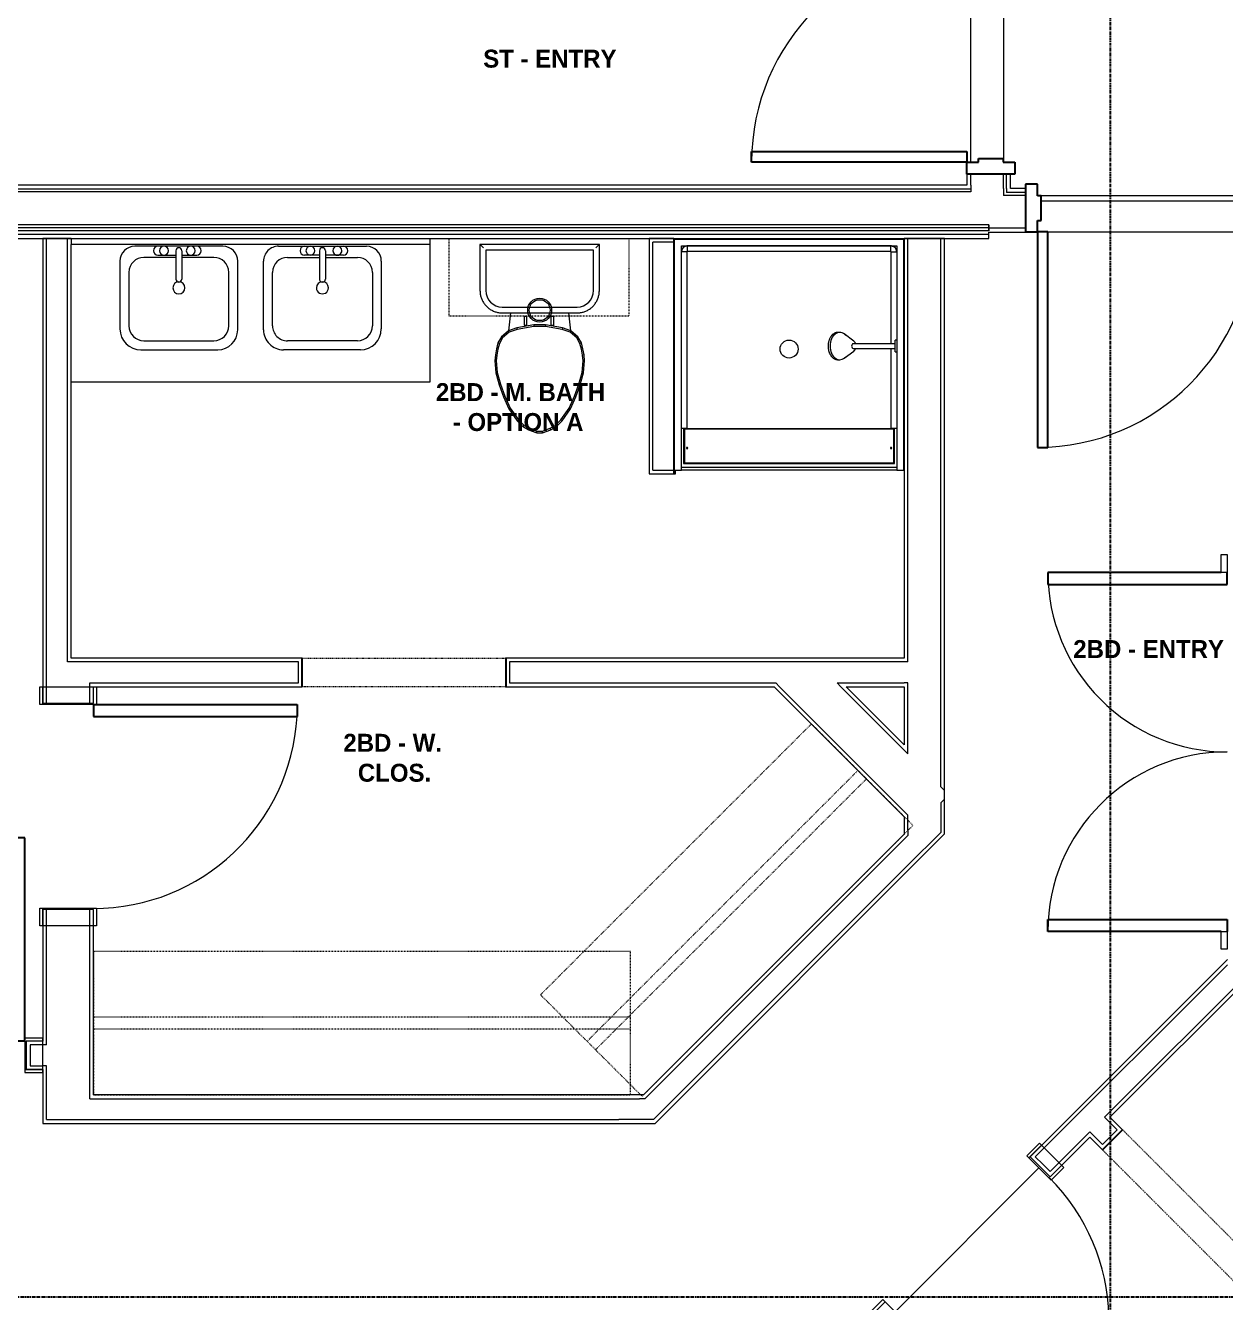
# Model space of a CAD drawing. Header units: inches. Extents: x -4093 to -1777, y 9773 to 12264.
# Drawn here: x -3662.7 to -3462.1, y 10166.3 to 10379.7 of the extents above; entities that cross this region are included whole.
import ezdxf

# ---------------------------------------------------------------- set-up
doc = ezdxf.new("R2010")
doc.units = ezdxf.units.IN
doc.header["$MEASUREMENT"] = 0
for name, pattern in [('Dash', [0.25, 0.125, -0.125]), ('Grid Line 1_2_', [0.875, 0.5, -0.125, 0.125, -0.125]), ('Overhead', [0.15625, 0.09375, -0.0625])]:
    doc.linetypes.add(name, pattern=pattern)
for name, color, linetype, lineweight in [('0-1', 7, 'Continuous', 5), ('0-2', 7, 'Continuous', 9), ('0-3', 8, 'Continuous', 9), ('A-AREA-IDEN', 2, 'Continuous', 9), ('A-DETL-MEDM-1', 10, 'Continuous', 30), ('A-DETL-MEDM-2', 33, 'Overhead', 9), ('A-DOOR-1', 7, 'Continuous', 9), ('A-DOOR-2', 10, 'Continuous', 30), ('A-DOOR-FRAM-1', 10, 'Continuous', 30), ('A-FLOR-1', 7, 'Continuous', 9), ('A-FLOR-2', 192, 'Continuous', 9), ('A-WALL-1', 7, 'Continuous', 9), ('A-WALL-2', 250, 'Continuous', 18), ('I-WALL-1', 7, 'Continuous', 9), ('P-SANR-FIXT-1', 7, 'Continuous', 9), ('Q-CASE-1', 7, 'Continuous', 9), ('Q-CASE-2', 7, 'Dash', 9), ('Q-CASE-HDLN-1', 7, 'Dash', 9), ('S-GRID-1', 1, 'Grid Line 1_2_', 30)]:
    doc.layers.add(name, color=color, linetype=linetype, lineweight=lineweight)
doc.styles.add('Century Gothic_B', font='GOTHICB.TTF', dxfattribs={"height": 3})

# ---------------------------------------------------------------- blocks, each defined once
blk = doc.blocks.new('SWING - SINGLE - FLUSH - SWING - FLUSH - 2-10 x 6-8 - PRIVACY-4346066-BACKGROUND - 2ND FLOOR')
at = {"layer": 'A-DOOR-1'}
for p, q in [((-17, 2.87), (-20, 2.87)), ((-20, 2.87), (-20, -2.38)), ((-17, -2.38), (-17, 2.87)), ((20, 2.87), (17, 2.87)), ((17, 2.87), (17, -2.38)), ((20, -2.38), (20, 2.87)), ((-20, -2.38), (-17, -2.38)), ((-17, -2.38), (-20, -2.38)), ((-20, -2.38), (-20, -2.88)), ((-20, -2.88), (-17, -2.88)), ((-17, -2.88), (-17, -2.38)), ((17, -2.38), (20, -2.38)), ((20, -2.38), (17, -2.38)), ((17, -2.38), (17, -2.88)), ((17, -2.88), (20, -2.88)), ((20, -2.88), (20, -2.38))]:
    blk.add_line(p, q, dxfattribs=at)
blk.add_arc((17, 2.37), 34.07, 93.3657, 180, dxfattribs=at)
at = {"layer": 'A-DOOR-2'}
for p, q in [((15, 2.37), (15, 36.38)), ((17, 36.38), (15, 36.38)), ((17, 2.37), (17, 36.38)), ((17, 2.37), (15, 2.37))]:
    blk.add_line(p, q, dxfattribs=at)
blk = doc.blocks.new('Door-Opening - CLEAR OPENING - 34_ x 80_-3928451-BACKGROUND - 2ND FLOOR')
at = {"layer": 'A-DETL-MEDM-1'}
for p, q in [((-17.32, -2.38), (-17.32, 2.37)), ((16.68, 2.37), (16.68, -2.38))]:
    blk.add_line(p, q, dxfattribs=at)
at = {"layer": 'A-DETL-MEDM-2'}
for p, q in [((-17.32, 2.37), (16.68, 2.37)), ((16.68, -2.38), (-17.32, -2.38))]:
    blk.add_line(p, q, dxfattribs=at)
blk = doc.blocks.new('OD_CW_Closet - OD_CW_Closet-3851051-BACKGROUND - 2ND FLOOR')
at = {"layer": 'Q-CASE-HDLN-1'}
for p, q in [((64.78, 24), (0.74, 24)), ((0.74, 24), (0.74, 0)), ((64.78, 0), (64.78, 24)), ((0.74, 13), (64.78, 13)), ((0.74, 11), (64.78, 11)), ((0.74, 0), (64.78, 0))]:
    blk.add_line(p, q, dxfattribs=at)
blk = doc.blocks.new('OD_CW_Closet - OD_CW_Closet-4152603-BACKGROUND - 2ND FLOOR')
at = {"layer": 'Q-CASE-HDLN-1'}
for p, q in [((90.5, 24), (0.74, 24)), ((0.74, 24), (0.74, 0)), ((90.5, 0), (90.5, 24)), ((0.74, 13), (90.5, 13)), ((0.74, 11), (90.5, 11)), ((0.74, 0), (90.5, 0))]:
    blk.add_line(p, q, dxfattribs=at)
blk = doc.blocks.new('SWING - DOUBLE - FLUSH - SWING - DOUBLE - 5-0 x 6-8 - DUMMY-3948979-BACKGROUND - 2ND FLOOR')
at = {"layer": 'A-DOOR-1'}
for p, q in [((-33, 2.375), (-33, 3.375)), ((-33, 3.375), (-30, 3.375)), ((-30, 2.375), (-33, 2.375)), ((-30, 3.375), (-30, 2.375)), ((30, 2.375), (30, 3.375)), ((30, 3.375), (33, 3.375)), ((33, 2.375), (30, 2.375)), ((33, 3.375), (33, 2.375)), ((-33, -2.375), (-30, -2.375)), ((-33, -3.375), (-33, -2.375)), ((-30, -3.375), (-33, -3.375)), ((-30, -2.375), (-30, -3.375)), ((30, -2.375), (33, -2.375)), ((30, -3.375), (30, -2.375)), ((33, -3.375), (30, -3.375)), ((33, -2.375), (33, -3.375))]:
    blk.add_line(p, q, dxfattribs=at)
for centre, start, end in [((-30, -2.375), 270, 0), ((30, -2.375), 180, 270)]:
    blk.add_arc(centre, 30, start, end, dxfattribs=at)
at = {"layer": 'A-DOOR-2'}
for p, q in [((-28, -2.375), (-30, -2.375)), ((-30, -3.375), (-30, -32.375)), ((-28, -32.375), (-28, -2.375)), ((28, -2.375), (30, -2.375)), ((28, -32.375), (28, -2.375)), ((30, -3.375), (30, -32.375)), ((-30, -32.375), (-28, -32.375)), ((30, -32.375), (28, -32.375))]:
    blk.add_line(p, q, dxfattribs=at)
blk = doc.blocks.new('M_Sink Vanity-Square - 500 x 440mm-1372835-BACKGROUND - 2ND FLOOR')
at = {"layer": 'P-SANR-FIXT-1'}
for p, q in [((-5.72, 10.23), (7.14, 10.23)), ((-5.22, 8.73), (6.46, 8.73)), ((-9.22, -4.59), (-9.22, 6.73)), ((10.46, 6.91), (10.46, -4.59)), ((-7.72, -2.72), (-7.72, 6.23)), ((8.96, 6.23), (8.96, -2.72)), ((0.12, -6.33), (0.12, -1.59)), ((1.12, -6.33), (1.12, -1.59)), ((0.12, -5.22), (-5.22, -5.22)), ((-2.88, -5.59), (0.12, -5.59)), ((6.46, -5.22), (1.12, -5.22)), ((1.12, -5.59), (3.62, -5.59)), ((7.96, -7.09), (-6.72, -7.09)), ((3.62, -7.09), (-2.88, -7.09))]:
    blk.add_line(p, q, dxfattribs=at)
for centre, radius, start, end in [((-5.72, 6.73), 3.5, 90, 180), ((-5.22, 6.23), 2.5, 90, 180), ((6.46, 6.23), 2.5, 360, 90), ((7.14, 6.91), 3.32, 360, 90), ((0.62, -0.13), 1, 360, 180), ((0.62, -0.13), 1, 180, 0), ((0.62, -1.59), 0.5, 360, 180), ((-5.22, -2.72), 2.5, 180, 270), ((6.46, -2.72), 2.5, 270, 360), ((-6.72, -4.59), 2.5, 180, 270), ((-2.88, -6.34), 0.75, 90, 270), ((-1.88, -6.34), 0.75, 360, 180), ((-1.88, -6.34), 0.75, 180, 0), ((0.62, -6.33), 0.5, 180, 0), ((2.62, -6.34), 0.75, 0, 180), ((2.62, -6.34), 0.75, 180, 0), ((3.62, -6.34), 0.75, 270, 90), ((7.96, -4.59), 2.5, 270, 0)]:
    blk.add_arc(centre, radius, start, end, dxfattribs=at)
blk = doc.blocks.new('Toilet-Domestic-3D - Toilet-Domestic-3D-V35-BACKGROUND - 2ND FLOOR')
at = {"layer": 'P-SANR-FIXT-1'}
for p, q in [((-9.98, 19.48), (-9.98, 11.75)), ((9.98, 19.48), (-9.98, 19.48)), ((-9.86, 19.36), (-9.98, 19.48)), ((9.98, 19.48), (9.86, 19.36)), ((9.98, 11.75), (9.98, 19.48)), ((9, 18.5), (-9, 18.5)), ((-9, 18.5), (-9, 11.75)), ((-9, 18.5), (-9, 11.75)), ((9, 18.5), (-9, 18.5)), ((9, 11.75), (9, 18.5)), ((9, 11.75), (9, 18.5)), ((-6.25, 9), (6.25, 9)), ((-6.25, 9), (6.25, 9)), ((-6.25, 8.02), (6.25, 8.02)), ((-4.86, 8.02), (-5.21, 5)), ((5.21, 5), (4.86, 8.02)), ((-5.21, 5), (-6.4, 4)), ((-5.08, 4.78), (-6.21, 3.84)), ((-3.84, 5.5), (-5.21, 5)), ((-5.21, 5), (-5.08, 4.78)), ((-3.77, 5.26), (-5.08, 4.78)), ((-1, 6), (-3.84, 5.5)), ((-3.84, 5.5), (-3.77, 5.26)), ((-0.98, 5.75), (-3.77, 5.26)), ((-1, 6), (-0.98, 5.75)), ((1, 6), (-1, 6)), ((0.98, 5.75), (-0.98, 5.75)), ((1, 6), (0.98, 5.75)), ((3.77, 5.26), (0.98, 5.75)), ((3.84, 5.5), (1, 6)), ((3.84, 5.5), (3.77, 5.26)), ((5.08, 4.78), (3.77, 5.26)), ((5.21, 5), (3.84, 5.5)), ((5.21, 5), (5.08, 4.78)), ((6.21, 3.84), (5.08, 4.78)), ((6.4, 4), (5.21, 5)), ((-6.97, 3), (-7.24, 2)), ((-6.73, 2.9), (-6.99, 1.95)), ((-6.4, 4), (-6.97, 3)), ((-6.97, 3), (-6.73, 2.9)), ((-6.21, 3.84), (-6.73, 2.9)), ((-6.21, 3.84), (-6.4, 4)), ((6.4, 4), (6.21, 3.84)), ((6.73, 2.9), (6.21, 3.84)), ((6.97, 3), (6.4, 4)), ((6.97, 3), (6.73, 2.9)), ((6.99, 1.95), (6.73, 2.9)), ((7.24, 2), (6.97, 3)), ((-7.41, 1), (-7.5, 0)), ((-7.24, 2), (-7.41, 1)), ((-7.41, 1), (-7.16, 0.96)), ((-7.16, 0.96), (-7.25, 0)), ((-7.24, 2), (-6.99, 1.95)), ((-6.99, 1.95), (-7.16, 0.96)), ((7.24, 2), (6.99, 1.95)), ((7.16, 0.96), (6.99, 1.95)), ((7.41, 1), (7.16, 0.96)), ((7.25, 0), (7.16, 0.96)), ((7.41, 1), (7.24, 2)), ((7.5, 0), (7.25, 0)), ((7.5, 0), (7.41, 1)), ((-7.5, 0), (-7.25, 0)), ((-7.5, 0), (-7.33, -1.99)), ((-7.33, -1.99), (-7.08, -1.95)), ((-7.33, -1.99), (-6.79, -4)), ((-7.25, 0), (-7.08, -1.95)), ((-7.08, -1.95), (-6.55, -3.92)), ((6.55, -3.92), (7.08, -1.95)), ((6.79, -4), (7.33, -1.99)), ((7.08, -1.95), (7.25, 0)), ((7.33, -1.99), (7.08, -1.95)), ((7.33, -1.99), (7.5, 0)), ((-6.79, -4), (-6.55, -3.92)), ((-6.79, -4), (-6.06, -6)), ((-6.55, -3.92), (-5.83, -5.9)), ((5.83, -5.9), (6.55, -3.92)), ((6.06, -6), (6.79, -4)), ((6.79, -4), (6.55, -3.92)), ((-6.06, -6), (-5.83, -5.9)), ((-6.06, -6), (-5.13, -8)), ((-5.83, -5.9), (-4.91, -7.88)), ((4.91, -7.88), (5.83, -5.9)), ((5.13, -8), (6.06, -6)), ((6.06, -6), (5.83, -5.9)), ((-5.13, -8), (-4.91, -7.88)), ((-5.13, -8), (-3.74, -10)), ((-4.91, -7.88), (-3.55, -9.84)), ((3.55, -9.84), (4.91, -7.88)), ((3.74, -10), (5.13, -8)), ((5.13, -8), (4.91, -7.88)), ((-3.74, -10), (-3.55, -9.84)), ((-3.74, -10), (-2.74, -11)), ((-3.55, -9.84), (-2.59, -10.8)), ((2.59, -10.8), (3.55, -9.84)), ((2.74, -11), (3.74, -10)), ((3.74, -10), (3.55, -9.84)), ((-2.74, -11), (-2.59, -10.8)), ((-2.74, -11), (-1.87, -11.5)), ((-2.59, -10.8), (-1.77, -11.27)), ((-1.87, -11.5), (-1.77, -11.27)), ((-1.87, -11.5), (-0.5, -12)), ((-1.77, -11.27), (-0.46, -11.75)), ((-0.5, -12), (-0.46, -11.75)), ((-0.5, -12), (0.5, -12)), ((-0.46, -11.75), (0.46, -11.75)), ((0.46, -11.75), (1.77, -11.27)), ((0.5, -12), (0.46, -11.75)), ((0.5, -12), (1.87, -11.5)), ((1.77, -11.27), (2.59, -10.8)), ((1.87, -11.5), (1.77, -11.27)), ((1.87, -11.5), (2.74, -11)), ((2.74, -11), (2.59, -10.8))]:
    blk.add_line(p, q, dxfattribs=at)
at = {"layer": 'P-SANR-FIXT-1', "flags": 128}
for points in [[(-9.98, 11.75), (-9.97, 11.6), (-9.97, 11.45), (-9.95, 11.3), (-9.93, 11.16), (-9.9, 11.01), (-9.87, 10.86), (-9.83, 10.72), (-9.79, 10.58), (-9.74, 10.44), (-9.68, 10.3), (-9.62, 10.16), (-9.56, 10.03), (-9.48, 9.9), (-9.41, 9.77), (-9.33, 9.65), (-9.24, 9.52), (-9.15, 9.41), (-9.05, 9.29), (-8.95, 9.18), (-8.85, 9.08), (-8.74, 8.97), (-8.62, 8.88), (-8.51, 8.78), (-8.39, 8.7), (-8.26, 8.61), (-8.14, 8.54), (-8.01, 8.46), (-7.87, 8.4), (-7.74, 8.33), (-7.6, 8.28), (-7.46, 8.22), (-7.32, 8.18), (-7.17, 8.14), (-7.03, 8.11), (-6.88, 8.08), (-6.74, 8.05), (-6.59, 8.04), (-6.44, 8.03), (-6.29, 8.02), (-6.25, 8.02)], [(6.25, 8.02), (6.4, 8.03), (6.55, 8.03), (6.7, 8.05), (6.84, 8.07), (6.99, 8.1), (7.14, 8.13), (7.28, 8.17), (7.42, 8.21), (7.56, 8.26), (7.7, 8.32), (7.84, 8.38), (7.97, 8.44), (8.1, 8.52), (8.23, 8.59), (8.35, 8.67), (8.48, 8.76), (8.59, 8.85), (8.71, 8.95), (8.82, 9.05), (8.92, 9.15), (9.03, 9.26), (9.12, 9.38), (9.22, 9.49), (9.3, 9.61), (9.39, 9.74), (9.46, 9.86), (9.54, 9.99), (9.6, 10.13), (9.67, 10.26), (9.72, 10.4), (9.78, 10.54), (9.82, 10.68), (9.86, 10.83), (9.89, 10.97), (9.92, 11.12), (9.95, 11.26), (9.96, 11.41), (9.97, 11.56), (9.98, 11.71), (9.98, 11.75)]]:
    blk.add_lwpolyline(points, dxfattribs=at)
at = {"layer": 'P-SANR-FIXT-1'}
for radius in [2, 1.75]:
    blk.add_circle((0, 8.48), radius, dxfattribs=at)
for centre, start, end in [((-6.25, 11.75), 180, 270), ((-6.25, 11.75), 180, 270), ((6.25, 11.75), 270, 360), ((6.25, 11.75), 270, 360)]:
    blk.add_arc(centre, 2.75, start, end, dxfattribs=at)
for points in [[(-9.98, 19.48), (-9.98, 19.48), (-9.98, 19.48), (-9.98, 19.48)], [(9.98, 19.48), (9.98, 19.48), (9.98, 19.48), (9.98, 19.48)]]:
    blk.add_open_spline(points, degree=3, dxfattribs=at)
for points, knots in [([(-9.37, 18.87), (-9.41, 18.91), (-9.47, 18.97), (-9.55, 19.05), (-9.6, 19.1), (-9.66, 19.16), (-9.71, 19.21), (-9.75, 19.25), (-9.78, 19.28), (-9.8, 19.3), (-9.82, 19.32), (-9.85, 19.35), (-9.86, 19.36), (-9.86, 19.36)], [0, 0, 0, 0, 0.166667, 0.25, 0.333333, 0.416667, 0.5, 0.583333, 0.666667, 0.708333, 0.75, 0.833333, 1, 1, 1, 1]), ([(9.86, 19.36), (9.86, 19.36), (9.85, 19.35), (9.82, 19.32), (9.8, 19.3), (9.78, 19.28), (9.75, 19.25), (9.71, 19.21), (9.66, 19.16), (9.6, 19.1), (9.55, 19.05), (9.47, 18.97), (9.41, 18.91), (9.37, 18.87)], [-1, -1, -1, -1, -0.833333, -0.75, -0.708333, -0.666667, -0.583333, -0.5, -0.416667, -0.333333, -0.25, -0.166667, 0, 0, 0, 0])]:
    blk.add_open_spline(points, degree=3, knots=knots, dxfattribs=at)
blk = doc.blocks.new('Bath Vanity - Bath Vanity 60_-3668790-BACKGROUND - 2ND FLOOR')
at = {"layer": 'Q-CASE-1'}
for p, q in [((30.74, 24), (-29.26, 24)), ((-29.26, 24), (-29.26, 1))]:
    blk.add_line(p, q, dxfattribs=at)
blk = doc.blocks.new('BATHROOM MIRROR - BATHROOM MIRROR  60_-3802719-BACKGROUND - 2ND FLOOR')
at = {"layer": 'Q-CASE-1'}
for p, q in [((-29.26, -23), (30.74, -23)), ((-29.26, -23), (-29.26, -24)), ((30.74, -24), (30.74, -23)), ((30.74, -24), (-29.26, -24))]:
    blk.add_line(p, q, dxfattribs=at)
blk = doc.blocks.new('300 Series Wall Hung Cabinet_326 - 30_-2909953-BACKGROUND - 2ND FLOOR')
at = {"layer": 'Q-CASE-1'}
for p, q in [((-2.01, 14.69), (-2.5, 14.69)), ((-2.5, 14.69), (-2.5, 13.19)), ((-2.01, 13.19), (-2.5, 13.19)), ((-2.01, 13.19), (-2.01, 14.69)), ((2.49, 14.69), (2, 14.69)), ((2, 14.69), (2, 13.19)), ((2.49, 13.19), (2, 13.19)), ((2.49, 13.19), (2.49, 14.69))]:
    blk.add_line(p, q, dxfattribs=at)
at = {"layer": 'Q-CASE-2'}
for p, q in [((-15, 0.19), (-15, 13.19)), ((-15, 13.19), (15, 13.19)), ((15, 13.19), (15, 0.19)), ((15, 0.19), (-15, 0.19))]:
    blk.add_line(p, q, dxfattribs=at)
blk = doc.blocks.new('M_Sink Vanity-Square - 500 x 440mm-1352614-BACKGROUND - 2ND FLOOR')
at = {"layer": 'P-SANR-FIXT-1'}
for p, q in [((7.96, 7.09), (-6.72, 7.09)), ((3.62, 7.09), (-2.88, 7.09)), ((-9.22, 4.59), (-9.22, -6.73)), ((0.12, 5.22), (-5.22, 5.22)), ((-2.88, 5.59), (0.12, 5.59)), ((0.12, 6.33), (0.12, 1.59)), ((1.12, 6.33), (1.12, 1.59)), ((1.12, 5.59), (3.62, 5.59)), ((6.46, 5.22), (1.12, 5.22)), ((10.46, -6.91), (10.46, 4.59)), ((-7.72, 2.72), (-7.72, -6.23)), ((8.96, -6.23), (8.96, 2.72)), ((-5.72, -10.23), (7.14, -10.23)), ((-5.22, -8.73), (6.46, -8.73))]:
    blk.add_line(p, q, dxfattribs=at)
for centre, radius, start, end in [((-6.72, 4.59), 2.5, 90, 180), ((-2.88, 6.34), 0.75, 90, 270), ((-1.88, 6.34), 0.75, 360, 180), ((0.62, 6.33), 0.5, 360, 180), ((2.62, 6.34), 0.75, 360, 180), ((3.62, 6.34), 0.75, 270, 90), ((7.96, 4.59), 2.5, 360, 90), ((-5.22, 2.72), 2.5, 90, 180), ((-1.88, 6.34), 0.75, 180, 0), ((2.62, 6.34), 0.75, 180, 360), ((6.46, 2.72), 2.5, 0, 90), ((0.62, 0.13), 1, 360, 180), ((0.62, 0.13), 1, 180, 0), ((0.62, 1.59), 0.5, 180, 0), ((-5.22, -6.23), 2.5, 180, 270), ((6.46, -6.23), 2.5, 270, 0), ((-5.72, -6.73), 3.5, 180, 270), ((7.14, -6.91), 3.32, 270, 0)]:
    blk.add_arc(centre, radius, start, end, dxfattribs=at)
blk = doc.blocks.new('SWING - SINGLE - FLUSH - SWING - FLUSH - 2-10 x 6-8 - PRIVACY-4346067-BACKGROUND - 2ND FLOOR')
at = {"layer": 'A-DOOR-1'}
for p, q in [((-17, 2.87), (-20, 2.87)), ((-20, 2.87), (-20, -2.38)), ((-17, -2.38), (-17, 2.87)), ((20, 2.87), (17, 2.87)), ((17, 2.87), (17, -2.38)), ((20, -2.38), (20, 2.87)), ((-20, -2.38), (-17, -2.38)), ((-17, -2.38), (-20, -2.38)), ((-20, -2.38), (-20, -2.88)), ((-20, -2.88), (-17, -2.88)), ((-17, -2.88), (-17, -2.38)), ((17, -2.38), (20, -2.38)), ((20, -2.38), (17, -2.38)), ((17, -2.38), (17, -2.88)), ((17, -2.88), (20, -2.88)), ((20, -2.88), (20, -2.38))]:
    blk.add_line(p, q, dxfattribs=at)
blk.add_arc((17, 2.37), 34.07, 93.3657, 180, dxfattribs=at)
at = {"layer": 'A-DOOR-2'}
for p, q in [((15, 2.37), (15, 36.38)), ((17, 36.38), (15, 36.38)), ((17, 2.37), (17, 36.38)), ((17, 2.37), (15, 2.37))]:
    blk.add_line(p, q, dxfattribs=at)
blk = doc.blocks.new('The Shower - The Shower-V87-BACKGROUND - 2ND FLOOR')
at = {"layer": 'P-SANR-FIXT-1'}
for p, q in [((0, -0.5), (38.5, -0.5)), ((0, -39.25), (0, -0.5)), ((0.12, -39.25), (0.12, -0.63)), ((0.12, -0.63), (38.38, -0.63)), ((1.25, -39.25), (1.25, -1.75)), ((1.25, -1.75), (37.25, -1.75)), ((1.58, -2.01), (1.51, -2.08)), ((1.73, -1.9), (1.7, -1.92)), ((2.01, -1.78), (1.93, -1.8)), ((2.25, -1.77), (2.25, -1.75)), ((36.25, -1.77), (2.25, -1.77)), ((36.25, -1.77), (36.25, -1.75)), ((36.57, -1.8), (36.49, -1.78)), ((36.8, -1.92), (36.77, -1.9)), ((36.99, -2.08), (36.92, -2.01)), ((37.25, -1.75), (37.25, -17.52)), ((38.38, -0.63), (38.38, -39.25)), ((38.5, -0.5), (38.5, -39.25)), ((1.3, -2.43), (1.28, -2.51)), ((1.42, -2.2), (1.4, -2.23)), ((2.2, -32.27), (2.2, -2.75)), ((36.25, -2.7), (2.25, -2.7)), ((36.3, -18.11), (36.3, -2.75)), ((37.1, -2.23), (37.08, -2.2)), ((37.22, -2.51), (37.2, -2.43)), ((36.3, -32.27), (36.3, -18.89)), ((37.25, -19.48), (37.25, -39.25)), ((1.62, -32.27), (1.62, -38.13)), ((36.75, -32.38), (1.75, -32.38)), ((1.75, -32.38), (1.75, -38)), ((2.2, -32.27), (36.3, -32.27)), ((36.75, -38), (36.75, -32.38)), ((36.88, -38.13), (36.88, -32.27)), ((1.62, -38.13), (36.88, -38.13)), ((1.75, -38), (36.75, -38)), ((0.12, -39.25), (0, -39.25)), ((0.12, -39.25), (1.25, -39.25)), ((1.25, -38.75), (37.25, -38.75)), ((1.25, -39.25), (1.25, -38.75)), ((37.25, -39.25), (1.25, -39.25)), ((37.25, -38.75), (37.25, -39.25)), ((37.25, -39.25), (38.38, -39.25)), ((38.5, -39.25), (38.38, -39.25))]:
    blk.add_line(p, q, dxfattribs=at)
blk.add_circle((19.25, -19), 1.5, dxfattribs=at)
for centre, radius, start, end in [((2.25, -2.75), 1, 90, 180), ((36.25, -2.75), 1, 0, 90), ((2.2, -35.56), 0.125, 0, 180), ((2.2, -35.56), 0.125, 180, 0), ((36.3, -35.56), 0.125, 0, 180), ((36.3, -35.56), 0.125, 180, 0)]:
    blk.add_arc(centre, radius, start, end, dxfattribs=at)
for centre, start_param, end_param in [((2.2, -32.28), 1.570796, 3.141593), ((36.3, -32.28), 0, 1.570796)]:
    blk.add_ellipse(centre, major_axis=(0.95, 0), ratio=0.019505, start_param=start_param, end_param=end_param, dxfattribs=at)
for points, knots in [([(2.25, -1.77), (2.18, -1.77), (2.05, -1.78), (1.8, -1.86), (1.52, -2.04), (1.34, -2.32), (1.26, -2.57), (1.25, -2.7), (1.25, -2.77)], [0, 0, 0, 0, 0.125, 0.25, 0.5, 0.75, 0.875, 1, 1, 1, 1]), ([(1.38, -2.25), (1.41, -2.21), (1.47, -2.12), (1.54, -2.04), (1.59, -2)], [-0.6665731, -0.6665731, -0.6665731, -0.6665731, -0.5714286, -0.4611793, -0.4611793, -0.4611793, -0.4611793]), ([(1.75, -1.88), (1.77, -1.87), (1.86, -1.82), (2.03, -1.77), (2.17, -1.75), (2.25, -1.75)], [-0.3333068, -0.3333068, -0.3333068, -0.3333068, -0.2857143, -0.1428571, 0, 0, 0, 0]), ([(36.25, -1.75), (36.31, -1.75), (36.42, -1.76), (36.59, -1.8), (36.7, -1.85), (36.75, -1.88)], [-1, -1, -1, -1, -0.8928571, -0.7857143, -0.6666667, -0.6666667, -0.6666667, -0.6666667]), ([(37.25, -2.77), (37.25, -2.7), (37.24, -2.57), (37.16, -2.32), (36.98, -2.04), (36.7, -1.86), (36.45, -1.78), (36.32, -1.77), (36.25, -1.77)], [0, 0, 0, 0, 0.125, 0.25, 0.5, 0.75, 0.875, 1, 1, 1, 1]), ([(36.75, -1.88), (36.79, -1.91), (36.89, -1.97), (36.97, -2.05), (37.01, -2.1)], [-0.6665731, -0.6665731, -0.6665731, -0.6665731, -0.5714286, -0.4475924, -0.4475924, -0.4475924, -0.4475924]), ([(2.25, -2.7), (2.24, -2.7), (2.24, -2.7), (2.23, -2.7), (2.22, -2.71), (2.22, -2.71), (2.21, -2.72), (2.21, -2.73), (2.2, -2.74), (2.2, -2.74), (2.2, -2.75), (2.2, -2.75)], [-1, -1, -1, -1, -0.833333, -0.75, -0.666667, -0.583333, -0.416667, -0.333333, -0.208333, -0.083333, 0, 0, 0, 0]), ([(36.3, -2.75), (36.3, -2.74), (36.3, -2.74), (36.3, -2.73), (36.29, -2.72), (36.29, -2.72), (36.28, -2.71), (36.27, -2.71), (36.26, -2.7), (36.26, -2.7), (36.25, -2.7), (36.25, -2.7)], [-1, -1, -1, -1, -0.833333, -0.75, -0.666667, -0.583333, -0.416667, -0.333333, -0.208333, -0.083333, 0, 0, 0, 0]), ([(37.12, -2.25), (37.13, -2.27), (37.16, -2.33), (37.18, -2.38), (37.19, -2.42)], [-0.3333068, -0.3333068, -0.3333068, -0.3333068, -0.2857143, -0.2174647, -0.2174647, -0.2174647, -0.2174647])]:
    blk.add_open_spline(points, degree=3, knots=knots, dxfattribs=at)
for points in [[(1.63, -1.97), (1.67, -1.94), (1.71, -1.91), (1.75, -1.88)], [(2.25, -2.7), (2.25, -2.62), (2.25, -2.45), (2.25, -2.22), (2.25, -2.03), (2.25, -1.88), (2.25, -1.82), (2.25, -1.8)], [(36.25, -2.7), (36.25, -2.62), (36.25, -2.45), (36.25, -2.22), (36.25, -2.03), (36.25, -1.88), (36.25, -1.82), (36.25, -1.8)], [(1.25, -2.75), (1.25, -2.74), (1.25, -2.72), (1.25, -2.71)], [(2.2, -2.75), (2.12, -2.75), (1.95, -2.75), (1.72, -2.75), (1.52, -2.76), (1.37, -2.76), (1.27, -2.76), (1.25, -2.77), (1.25, -2.77)], [(1.35, -2.32), (1.36, -2.3), (1.37, -2.27), (1.38, -2.25)], [(36.3, -2.75), (36.38, -2.75), (36.55, -2.75), (36.78, -2.75), (36.98, -2.76), (37.13, -2.76), (37.23, -2.76), (37.25, -2.77), (37.25, -2.77)], [(37.04, -2.14), (37.07, -2.18), (37.09, -2.21), (37.12, -2.25)], [(37.25, -2.67), (37.25, -2.7), (37.25, -2.72), (37.25, -2.75)]]:
    blk.add_open_spline(points, degree=3, dxfattribs=at)
blk = doc.blocks.new('Shower Head - Shower Head-3260035-BACKGROUND - 2ND FLOOR')
at = {"layer": 'P-SANR-FIXT-1'}
for p, q in [((-2.28, 9.81), (-2.28, 9.54)), ((-2.02, 8.78), (-0.84, 7.19)), ((0.84, 7.19), (2.02, 8.78)), ((2.28, 9.54), (2.28, 9.81)), ((-0.39, 7.27), (-0.39, 6.01)), ((0.39, 6.01), (0.39, 7.27)), ((-0.98, 0.26), (-0.98, 0)), ((-0.98, 0.26), (0.98, 0.26)), ((-0.39, 1), (-0.39, 0.26)), ((0.39, 0.26), (0.39, 1)), ((0.98, 0), (0.98, 0.26)), ((0.98, 0), (-0.98, 0))]:
    blk.add_line(p, q, dxfattribs=at)
at = {"layer": 'P-SANR-FIXT-1', "flags": 128}
for points in [[(0, 11.49), (-0.09, 11.49), (-0.18, 11.48), (-0.27, 11.48), (-0.35, 11.47), (-0.44, 11.46), (-0.53, 11.44), (-0.62, 11.43), (-0.7, 11.41), (-0.79, 11.39), (-0.87, 11.36), (-0.95, 11.34), (-1.03, 11.31), (-1.11, 11.28), (-1.19, 11.25), (-1.26, 11.21), (-1.34, 11.17), (-1.41, 11.13), (-1.48, 11.09), (-1.55, 11.05), (-1.61, 11), (-1.68, 10.95), (-1.74, 10.9), (-1.8, 10.85), (-1.85, 10.8), (-1.9, 10.74), (-1.95, 10.69), (-2, 10.63), (-2.04, 10.57), (-2.08, 10.51), (-2.12, 10.44), (-2.15, 10.38), (-2.18, 10.31), (-2.21, 10.25), (-2.23, 10.18), (-2.25, 10.11), (-2.26, 10.04), (-2.27, 9.97), (-2.28, 9.9), (-2.28, 9.83), (-2.28, 9.81)], [(2.28, 9.81), (2.28, 9.88), (2.28, 9.95), (2.27, 10.02), (2.25, 10.09), (2.24, 10.16), (2.21, 10.23), (2.19, 10.3), (2.16, 10.36), (2.13, 10.43), (2.09, 10.49), (2.05, 10.55), (2.01, 10.61), (1.97, 10.67), (1.92, 10.73), (1.86, 10.79), (1.81, 10.84), (1.75, 10.89), (1.69, 10.94), (1.63, 10.99), (1.57, 11.04), (1.5, 11.08), (1.43, 11.12), (1.36, 11.16), (1.28, 11.2), (1.21, 11.24), (1.13, 11.27), (1.05, 11.3), (0.97, 11.33), (0.89, 11.36), (0.81, 11.38), (0.72, 11.4), (0.64, 11.42), (0.55, 11.44), (0.47, 11.45), (0.38, 11.46), (0.29, 11.47), (0.2, 11.48), (0.11, 11.49), (0.02, 11.49), (0, 11.49)], [(-0.84, 7.19), (-0.81, 7.16), (-0.79, 7.13), (-0.76, 7.1), (-0.73, 7.08), (-0.7, 7.05), (-0.68, 7.03), (-0.65, 7.01), (-0.62, 6.98), (-0.59, 6.97), (-0.56, 6.95), (-0.53, 6.93), (-0.49, 6.91), (-0.46, 6.9), (-0.43, 6.89), (-0.4, 6.87)], [(0.39, 6.87), (0.43, 6.88), (0.46, 6.9), (0.49, 6.91), (0.52, 6.93), (0.55, 6.94), (0.58, 6.96), (0.61, 6.98), (0.64, 7), (0.67, 7.03), (0.7, 7.05), (0.73, 7.07), (0.76, 7.1), (0.78, 7.13), (0.81, 7.16), (0.83, 7.19), (0.84, 7.19)], [(-0.39, 6.01), (-0.39, 5.81), (-0.39, 5.6), (-0.39, 5.38), (-0.39, 5.15), (-0.39, 4.92), (-0.39, 4.68), (-0.39, 4.43), (-0.39, 4.18), (-0.39, 3.93), (-0.39, 3.67), (-0.39, 3.4), (-0.39, 3.13), (-0.39, 2.86), (-0.39, 2.59), (-0.39, 2.31), (-0.39, 2.03), (-0.39, 1.75), (-0.39, 1.46), (-0.39, 1.18), (-0.39, 1)], [(0.39, 1), (0.39, 1.29), (0.39, 1.57), (0.39, 1.85), (0.39, 2.13), (0.39, 2.41), (0.39, 2.69), (0.39, 2.96), (0.39, 3.23), (0.39, 3.5), (0.39, 3.76), (0.39, 4.02), (0.39, 4.27), (0.39, 4.52), (0.39, 4.77), (0.39, 5), (0.39, 5.23), (0.39, 5.46), (0.39, 5.67), (0.39, 5.88), (0.39, 6.01)]]:
    blk.add_lwpolyline(points, dxfattribs=at)
at = {"layer": 'P-SANR-FIXT-1'}
for centre, major_axis, start_param, end_param in [((0, 9.54), (-2.28, 0), 4.712389, 6.956384), ((0, 9.54), (2.28, 0), 5.609987, 7.853982), ((0, 7.27), (-0.394, 0), 4.712389, 6.283185), ((0, 7.27), (0.394, 0), 0, 1.570796)]:
    blk.add_ellipse(centre, major_axis=major_axis, ratio=0.707107, start_param=start_param, end_param=end_param, dxfattribs=at)
blk = doc.blocks.new('SWING - SINGLE - FLUSH - SWING - FLUSH - 2-10 x 6-8 - PASSAGE-4346069-BACKGROUND - 2ND FLOOR')
at = {"layer": 'A-DOOR-1'}
for p, q in [((-20, 4.25), (-20, 4.75)), ((-20, 4.75), (-17, 4.75)), ((-17, 4.75), (-17, 4.25)), ((17, 4.25), (17, 4.75)), ((17, 4.75), (20, 4.75)), ((20, 4.75), (20, 4.25)), ((-20, 4.25), (-17, 4.25)), ((-20, -4.75), (-20, 4.25)), ((-17, 4.25), (-20, 4.25)), ((-17, 4.25), (-17, -4.75)), ((17, 4.25), (20, 4.25)), ((17, -4.75), (17, 4.25)), ((20, 4.25), (17, 4.25)), ((20, 4.25), (20, -4.75)), ((-17, -4.75), (-20, -4.75)), ((20, -4.75), (17, -4.75))]:
    blk.add_line(p, q, dxfattribs=at)
blk.add_arc((17, -4.25), 34.07, 180, 266.6343, dxfattribs=at)
at = {"layer": 'A-DOOR-2'}
for p, q in [((15, -4.25), (15, -38.26)), ((17, -4.25), (15, -4.25)), ((17, -4.25), (17, -38.26)), ((17, -38.26), (15, -38.26))]:
    blk.add_line(p, q, dxfattribs=at)
blk = doc.blocks.new('Door-Opening - CLEAR OPENING - 3_-0_ x 6_-10_5_-4378485-BACKGROUND - 2ND FLOOR')
at = {"layer": 'A-DETL-MEDM-1'}
for p, q in [((-18.32, -2.38), (-18.32, 2.37)), ((17.68, 2.37), (17.68, -2.38))]:
    blk.add_line(p, q, dxfattribs=at)
at = {"layer": 'A-DETL-MEDM-2'}
for p, q in [((-18.32, 2.37), (17.68, 2.37)), ((17.68, -2.38), (-18.32, -2.38))]:
    blk.add_line(p, q, dxfattribs=at)
blk = doc.blocks.new('CTR - 1st Phase - Unit Layouts_rvt-1-BACKGROUND - 2ND FLOOR')
at = {"layer": 'A-FLOR-1'}
for p, q in [((-3504.68, 10356.9), (-3504.68, 10392.9)), ((-3457.52, 10345.21), (-3491.77, 10345.21)), ((-3493.26, 10188.78), (-3517.3, 10164.73))]:
    blk.add_line(p, q, dxfattribs=at)
at = {"layer": 'A-WALL-1'}
for p, q in [((-3659.78, 10344.15), (-3659.78, 10269.21)), ((-3655.03, 10344.15), (-3659.78, 10344.15)), ((-3558.41, 10344.15), (-3558.41, 10304.78)), ((-3557.78, 10344.15), (-3558.41, 10344.15)), ((-3554.28, 10344.15), (-3557.78, 10344.15)), ((-3509.03, 10344.15), (-3515.78, 10344.15)), ((-3509.03, 10251.32), (-3509.03, 10344.15)), ((-3655.03, 10273.96), (-3655.03, 10343.15)), ((-3554.03, 10304.78), (-3554.03, 10305.4)), ((-3515.78, 10305.4), (-3515.78, 10273.96)), ((-3558.41, 10304.78), (-3557.78, 10304.78)), ((-3557.78, 10304.78), (-3554.28, 10304.78)), ((-3554.28, 10304.78), (-3554.03, 10304.78)), ((-3616.41, 10273.96), (-3655.03, 10273.96)), ((-3515.78, 10273.96), (-3582.41, 10273.96)), ((-3651.28, 10269.21), (-3616.41, 10269.21)), ((-3582.41, 10269.21), (-3537.51, 10269.21)), ((-3525.49, 10269.21), (-3515.78, 10269.21)), ((-3515.78, 10269.21), (-3515.78, 10259.5)), ((-3509.03, 10245.48), (-3509.03, 10251.32)), ((-3515.78, 10247.48), (-3515.78, 10244.57)), ((-3509.03, 10244.6), (-3509.03, 10245.48)), ((-3515.78, 10244.57), (-3559.38, 10200.96)), ((-3557.41, 10196.21), (-3509.03, 10244.6)), ((-3461.78, 10223.61), (-3494.76, 10190.63)), ((-3481.41, 10197.26), (-3456.26, 10222.41)), ((-3659.78, 10209.96), (-3662.53, 10209.96)), ((-3662.53, 10209.96), (-3662.53, 10205.21)), ((-3662.53, 10205.21), (-3659.78, 10205.21)), ((-3659.78, 10200.96), (-3659.78, 10196.84)), ((-3559.38, 10200.96), (-3651.28, 10200.96)), ((-3659.78, 10196.84), (-3659.78, 10196.21)), ((-3659.78, 10196.21), (-3564.13, 10196.21)), ((-3564.13, 10196.21), (-3558.3, 10196.21)), ((-3558.3, 10196.21), (-3557.41, 10196.21)), ((-3479.29, 10195.14), (-3481.41, 10197.26)), ((-3491.4, 10187.27), (-3484.77, 10193.9)), ((-3484.77, 10193.9), (-3482.65, 10191.78)), ((-3494.76, 10190.63), (-3491.4, 10187.27))]:
    blk.add_line(p, q, dxfattribs=at)
at = {"layer": 'A-WALL-2'}
for p, q in [((-3659.16, 10269.84), (-3659.16, 10344.15)), ((-3655.66, 10273.34), (-3655.66, 10344.15)), ((-3557.78, 10305.4), (-3557.78, 10343.53)), ((-3554.28, 10343.53), (-3557.78, 10343.53)), ((-3515.16, 10273.34), (-3515.16, 10344.15)), ((-3509.66, 10274.63), (-3509.66, 10344.15)), ((-3557.78, 10305.4), (-3554.28, 10305.4)), ((-3554.28, 10305.4), (-3554.28, 10304.78)), ((-3554.28, 10304.78), (-3554.28, 10305.4)), ((-3655.03, 10273.34), (-3655.66, 10273.34)), ((-3617.03, 10273.34), (-3655.03, 10273.34)), ((-3617.03, 10271.59), (-3617.03, 10273.34)), ((-3515.78, 10273.34), (-3581.78, 10273.34)), ((-3581.78, 10273.34), (-3581.78, 10271.59)), ((-3515.16, 10273.34), (-3515.78, 10273.34)), ((-3509.66, 10252.49), (-3509.66, 10274.63)), ((-3617.03, 10269.84), (-3617.03, 10271.59)), ((-3581.78, 10271.59), (-3581.78, 10269.84)), ((-3659.16, 10269.21), (-3659.16, 10269.84)), ((-3659.16, 10266.46), (-3659.16, 10269.21)), ((-3651.91, 10269.84), (-3617.03, 10269.84)), ((-3651.91, 10269.21), (-3651.91, 10269.84)), ((-3651.91, 10266.46), (-3651.91, 10269.21)), ((-3581.78, 10269.84), (-3537.25, 10269.84)), ((-3536.63, 10269.21), (-3537.25, 10269.84)), ((-3536.63, 10269.21), (-3515.78, 10248.37)), ((-3527, 10269.84), (-3515.78, 10269.84)), ((-3526.38, 10269.21), (-3527, 10269.84)), ((-3526.38, 10269.21), (-3515.78, 10258.62)), ((-3515.16, 10269.84), (-3515.78, 10269.84)), ((-3515.16, 10269.13), (-3515.16, 10269.84)), ((-3515.16, 10257.99), (-3515.16, 10269.13)), ((-3515.16, 10257.99), (-3515.78, 10258.62)), ((-3509.03, 10251.87), (-3509.66, 10252.49)), ((-3509.03, 10250.43), (-3509.66, 10249.81)), ((-3509.66, 10249.81), (-3509.66, 10244.86)), ((-3515.16, 10247.74), (-3515.78, 10248.37)), ((-3515.16, 10245.19), (-3515.16, 10247.74)), ((-3532.71, 10226.76), (-3515.16, 10244.31)), ((-3515.16, 10245.19), (-3515.16, 10244.31)), ((-3515.16, 10239.36), (-3509.66, 10244.86)), ((-3532.71, 10221.81), (-3515.16, 10239.36)), ((-3659.16, 10209.34), (-3659.16, 10231.96)), ((-3651.91, 10200.96), (-3651.91, 10231.96)), ((-3559.12, 10200.34), (-3532.71, 10226.76)), ((-3461.78, 10222.73), (-3493.88, 10190.63)), ((-3482.3, 10197.26), (-3457.14, 10222.41)), ((-3557.67, 10196.84), (-3532.71, 10221.81)), ((-3661.91, 10209.34), (-3661.91, 10207.59)), ((-3659.78, 10209.34), (-3661.91, 10209.34)), ((-3659.16, 10209.34), (-3659.78, 10209.34)), ((-3661.91, 10207.59), (-3661.91, 10205.84)), ((-3661.91, 10205.84), (-3659.78, 10205.84)), ((-3659.16, 10205.84), (-3659.78, 10205.84)), ((-3659.16, 10200.96), (-3659.16, 10205.84)), ((-3659.16, 10200.34), (-3659.16, 10200.96)), ((-3651.91, 10200.34), (-3651.91, 10200.96)), ((-3659.16, 10196.84), (-3659.16, 10200.34)), ((-3651.91, 10200.34), (-3560.01, 10200.34)), ((-3559.12, 10200.34), (-3560.01, 10200.34)), ((-3659.16, 10196.84), (-3563.51, 10196.84)), ((-3562.62, 10196.84), (-3563.51, 10196.84)), ((-3557.67, 10196.84), (-3562.62, 10196.84)), ((-3481.86, 10196.82), (-3482.3, 10197.26)), ((-3480.18, 10195.14), (-3481.86, 10196.82)), ((-3491.4, 10188.16), (-3484.77, 10194.79)), ((-3484.33, 10194.34), (-3484.77, 10194.79)), ((-3484.33, 10194.34), (-3482.65, 10192.66)), ((-3481.41, 10193.9), (-3480.18, 10195.14)), ((-3482.65, 10192.66), (-3481.41, 10193.9)), ((-3493.88, 10190.63), (-3492.64, 10189.39)), ((-3492.64, 10189.39), (-3491.4, 10188.16))]:
    blk.add_line(p, q, dxfattribs=at)
at = {"layer": 'I-WALL-1'}
for p, q in [((-3659.78, 10269.21), (-3659.78, 10266.46)), ((-3651.28, 10266.46), (-3651.28, 10269.21)), ((-3537.51, 10269.21), (-3515.78, 10247.48)), ((-3515.78, 10259.5), (-3525.49, 10269.21)), ((-3659.78, 10266.46), (-3651.28, 10266.46)), ((-3509.03, 10251.32), (-3509.03, 10251.87)), ((-3509.03, 10250.43), (-3509.03, 10251.32)), ((-3659.78, 10231.96), (-3659.78, 10209.96)), ((-3651.28, 10231.96), (-3659.78, 10231.96)), ((-3651.28, 10200.96), (-3651.28, 10231.96)), ((-3659.78, 10205.21), (-3659.78, 10200.96))]:
    blk.add_line(p, q, dxfattribs=at)
at = {"layer": '0-2'}
for name, p, rotation in [('BATHROOM MIRROR - BATHROOM MIRROR  60_-3802719-BACKGROUND - 2ND FLOOR', (-3624.29, 10320.15), 180), ('300 Series Wall Hung Cabinet_326 - 30_-2909953-BACKGROUND - 2ND FLOOR', (-3576.84, 10344.33), 180), ('Bath Vanity - Bath Vanity 60_-3668790-BACKGROUND - 2ND FLOOR', (-3624.29, 10344.15), 180), ('M_Sink Vanity-Square - 500 x 440mm-1372835-BACKGROUND - 2ND FLOOR', (-3612.41, 10335.75), 180), ('Shower Head - Shower Head-3260035-BACKGROUND - 2ND FLOOR', (-3517.03, 10326.15), 89.99999999992177), ('SWING - DOUBLE - FLUSH - SWING - DOUBLE - 5-0 x 6-8 - DUMMY-3948979-BACKGROUND - 2ND FLOOR', (-3459.41, 10258.31), 270.0000000000007), ('SWING - SINGLE - FLUSH - SWING - FLUSH - 2-10 x 6-8 - PASSAGE-4346069-BACKGROUND - 2ND FLOOR', (-3655.53, 10249.21), 90.0000000000039), ('OD_CW_Closet - OD_CW_Closet-3851051-BACKGROUND - 2ND FLOOR', (-3530.77, 10263.52), 225.000000000003), ('OD_CW_Closet - OD_CW_Closet-4152603-BACKGROUND - 2ND FLOOR', (-3560.78, 10224.96), 180), ('Door-Opening - CLEAR OPENING - 3_-0_ x 6_-10_5_-4378485-BACKGROUND - 2ND FLOOR', (-3468.47, 10180.96), 134.9999999999997), ('SWING - SINGLE - FLUSH - SWING - FLUSH - 2-10 x 6-8 - PRIVACY-4346067-BACKGROUND - 2ND FLOOR', (-3505.28, 10176.75), 225.0000000000032)]:
    blk.add_blockref(name, p, dxfattribs=dict(at, rotation=rotation))
for name, p in [('The Shower - The Shower-V87-BACKGROUND - 2ND FLOOR', (-3554.28, 10344.65)), ('M_Sink Vanity-Square - 500 x 440mm-1352614-BACKGROUND - 2ND FLOOR', (-3637.65, 10335.75)), ('Toilet-Domestic-3D - Toilet-Domestic-3D-V35-BACKGROUND - 2ND FLOOR', (-3576.72, 10323.67)), ('Door-Opening - CLEAR OPENING - 34_ x 80_-3928451-BACKGROUND - 2ND FLOOR', (-3599.08, 10271.59)), ('SWING - SINGLE - FLUSH - SWING - FLUSH - 2-10 x 6-8 - PRIVACY-4346066-BACKGROUND - 2ND FLOOR', (-3679.78, 10207.59))]:
    blk.add_blockref(name, p, dxfattribs=at)
blk = doc.blocks.new('HOLLOW METAL - UNIT DOOR-2191978-BACKGROUND - 2ND FLOOR')
at = {"layer": 'A-DOOR-1'}
blk.add_arc((18, 3.875), 36, 90, 180, dxfattribs=at)
at = {"layer": 'A-DOOR-2'}
for p, q in [((18, 39.875), (16.25, 39.875)), ((16.25, 39.875), (16.25, 3.875)), ((18, 3.875), (18, 39.875)), ((16.25, 3.875), (18, 3.875))]:
    blk.add_line(p, q, dxfattribs=at)
at = {"layer": 'A-DOOR-FRAM-1'}
for p, q in [((-18, 3.875), (-20, 3.875)), ((-20, 3.875), (-20, -4.125)), ((-18, 1.9375), (-18, 3.875)), ((18, 3.875), (18, 1.9375)), ((20, 3.875), (18, 3.875)), ((20, -4.125), (20, 3.875)), ((-17.375, 1.9375), (-18, 1.9375)), ((-17.375, -2.1875), (-17.375, 1.9375)), ((18, 1.9375), (17.375, 1.9375)), ((17.375, 1.9375), (17.375, -2.1875)), ((-20, -4.125), (-18, -4.125)), ((-18, -4.125), (-18, -2.1875)), ((-18, -2.1875), (-17.375, -2.1875)), ((17.375, -2.1875), (18, -2.1875)), ((18, -2.1875), (18, -4.125)), ((18, -4.125), (20, -4.125))]:
    blk.add_line(p, q, dxfattribs=at)
blk = doc.blocks.new('HOLLOW METAL - UNIT DOOR-2191977-BACKGROUND - 2ND FLOOR')
at = {"layer": 'A-DOOR-1'}
blk.add_arc((18, -3.875), 36, 180, 270, dxfattribs=at)
at = {"layer": 'A-DOOR-2'}
for p, q in [((16.25, -3.875), (18, -3.875)), ((16.25, -39.875), (16.25, -3.875)), ((18, -3.875), (18, -39.875)), ((18, -39.875), (16.25, -39.875))]:
    blk.add_line(p, q, dxfattribs=at)
at = {"layer": 'A-DOOR-FRAM-1'}
for p, q in [((-20, 4.125), (-18, 4.125)), ((-20, -3.875), (-20, 4.125)), ((-18, 4.125), (-18, 2.1875)), ((-18, 2.1875), (-17.375, 2.1875)), ((-17.375, 2.1875), (-17.375, -1.9375)), ((17.375, 2.1875), (18, 2.1875)), ((17.375, -1.9375), (17.375, 2.1875)), ((18, 4.125), (20, 4.125)), ((18, 2.1875), (18, 4.125)), ((20, 4.125), (20, -3.875)), ((-18, -1.9375), (-18, -3.875)), ((-17.375, -1.9375), (-18, -1.9375)), ((18, -1.9375), (17.375, -1.9375)), ((18, -3.875), (18, -1.9375)), ((-18, -3.875), (-20, -3.875)), ((20, -3.875), (18, -3.875))]:
    blk.add_line(p, q, dxfattribs=at)
blk = doc.blocks.new('CTR - 1st Phase - Common Walls_rvt-1-BACKGROUND - 2ND FLOOR')
at = {"layer": 'A-WALL-2'}
for p, q in [((-3504.67, 10353.03), (-3504.67, 10354.9)), ((-3499.17, 10352.46), (-3499.17, 10354.9)), ((-3498.67, 10352.46), (-3498.67, 10354.9)), ((-3504.67, 10352.4), (-3852.47, 10352.4)), ((-3504.67, 10353.03), (-3504.67, 10352.4)), ((-3504.67, 10352.4), (-3504.67, 10351.9)), ((-3499.17, 10352.46), (-3499.17, 10351.84)), ((-3498.67, 10352.46), (-3498.67, 10351.84)), ((-3504.67, 10351.9), (-3852.47, 10351.9)), ((-3499.17, 10351.84), (-3499.17, 10351.34)), ((-3495.52, 10351.34), (-3499.17, 10351.34)), ((-3495.52, 10351.84), (-3498.67, 10351.84)), ((-3501.67, 10346.4), (-3852.47, 10346.4)), ((-3501.67, 10345.9), (-3852.47, 10345.9)), ((-3501.67, 10345.9), (-3501.67, 10346.4)), ((-3501.67, 10346.4), (-3501.67, 10345.9)), ((-3501.67, 10345.84), (-3501.67, 10345.9)), ((-3501.67, 10345.9), (-3501.67, 10345.84)), ((-3501.67, 10345.4), (-3501.67, 10345.84)), ((-3495.52, 10345.84), (-3501.67, 10345.84)), ((-3501.67, 10345.84), (-3501.67, 10345.4)), ((-3501.67, 10345.4), (-3852.47, 10345.4)), ((-3501.67, 10344.78), (-3852.47, 10344.78))]:
    blk.add_line(p, q, dxfattribs=at)
at = {"layer": 'I-WALL-1'}
for p, q in [((-3505.3, 10354.9), (-3505.3, 10353.03)), ((-3498.05, 10352.46), (-3498.05, 10354.9)), ((-3505.3, 10353.03), (-3757.49, 10353.03)), ((-3495.52, 10352.46), (-3498.05, 10352.46)), ((-3852.47, 10344.15), (-3554.28, 10344.15)), ((-3515.78, 10344.15), (-3501.67, 10344.15)), ((-3501.67, 10344.15), (-3501.67, 10345.21)), ((-3501.67, 10345.21), (-3495.52, 10345.21))]:
    blk.add_line(p, q, dxfattribs=at)
at = {"layer": '0-3'}
for name, p, rotation in [('HOLLOW METAL - UNIT DOOR-2191977-BACKGROUND - 2ND FLOOR', (-3501.42, 10374.9), 270.0000000000125), ('HOLLOW METAL - UNIT DOOR-2191978-BACKGROUND - 2ND FLOOR', (-3475.52, 10349.09), 180)]:
    blk.add_blockref(name, p, dxfattribs=dict(at, rotation=rotation))
blk = doc.blocks.new('CTR - 1st Phase - Structure_rvt-1-BACKGROUND - 2ND FLOOR')
at = {"layer": 'S-GRID-1'}
for p, q in [((-3481.32, 9772.61), (-3481.32, 12247.5)), ((-1777.25, 10167.19), (-4076.95, 10167.19))]:
    blk.add_line(p, q, dxfattribs=at)

msp = doc.modelspace()

# ---------------------------------------------------------------- linework, layer by layer
at = {"layer": 'A-FLOR-2'}
for p, q in [((-3499.17, 10392.9), (-3499.17, 10356.9)), ((-3493.52, 10351.34), (-3457.52, 10351.34)), ((-3458.15, 10350.34), (-3492.9, 10350.34))]:
    msp.add_line(p, q, dxfattribs=at)

# ---------------------------------------------------------------- block references
at = {"layer": '0-1'}
for name in ['CTR - 1st Phase - Structure_rvt-1-BACKGROUND - 2ND FLOOR', 'CTR - 1st Phase - Unit Layouts_rvt-1-BACKGROUND - 2ND FLOOR', 'CTR - 1st Phase - Common Walls_rvt-1-BACKGROUND - 2ND FLOOR']:
    msp.add_blockref(name, (0, 0), dxfattribs=at)

# ---------------------------------------------------------------- texts
at = {"layer": 'A-AREA-IDEN', "char_height": 3, "attachment_point": 1, "style": 'Century Gothic_B'}
for s, insert, width in [('ST - ENTRY', (-3586.16, 10375.69), 24.745), ('2BD - M. BATH', (-3594.07, 10319.95), 34.542), ('- OPTION A', (-3591.24, 10314.95), 27.775), ('2BD - ENTRY', (-3487.53, 10277), 29.492), ('2BD - W.', (-3609.53, 10261.33), 20.604), ('CLOS.', (-3607.11, 10256.33), 14.746)]:
    msp.add_mtext(s, dxfattribs=dict(at, insert=insert, width=width))

doc.saveas('drawing.dxf')
